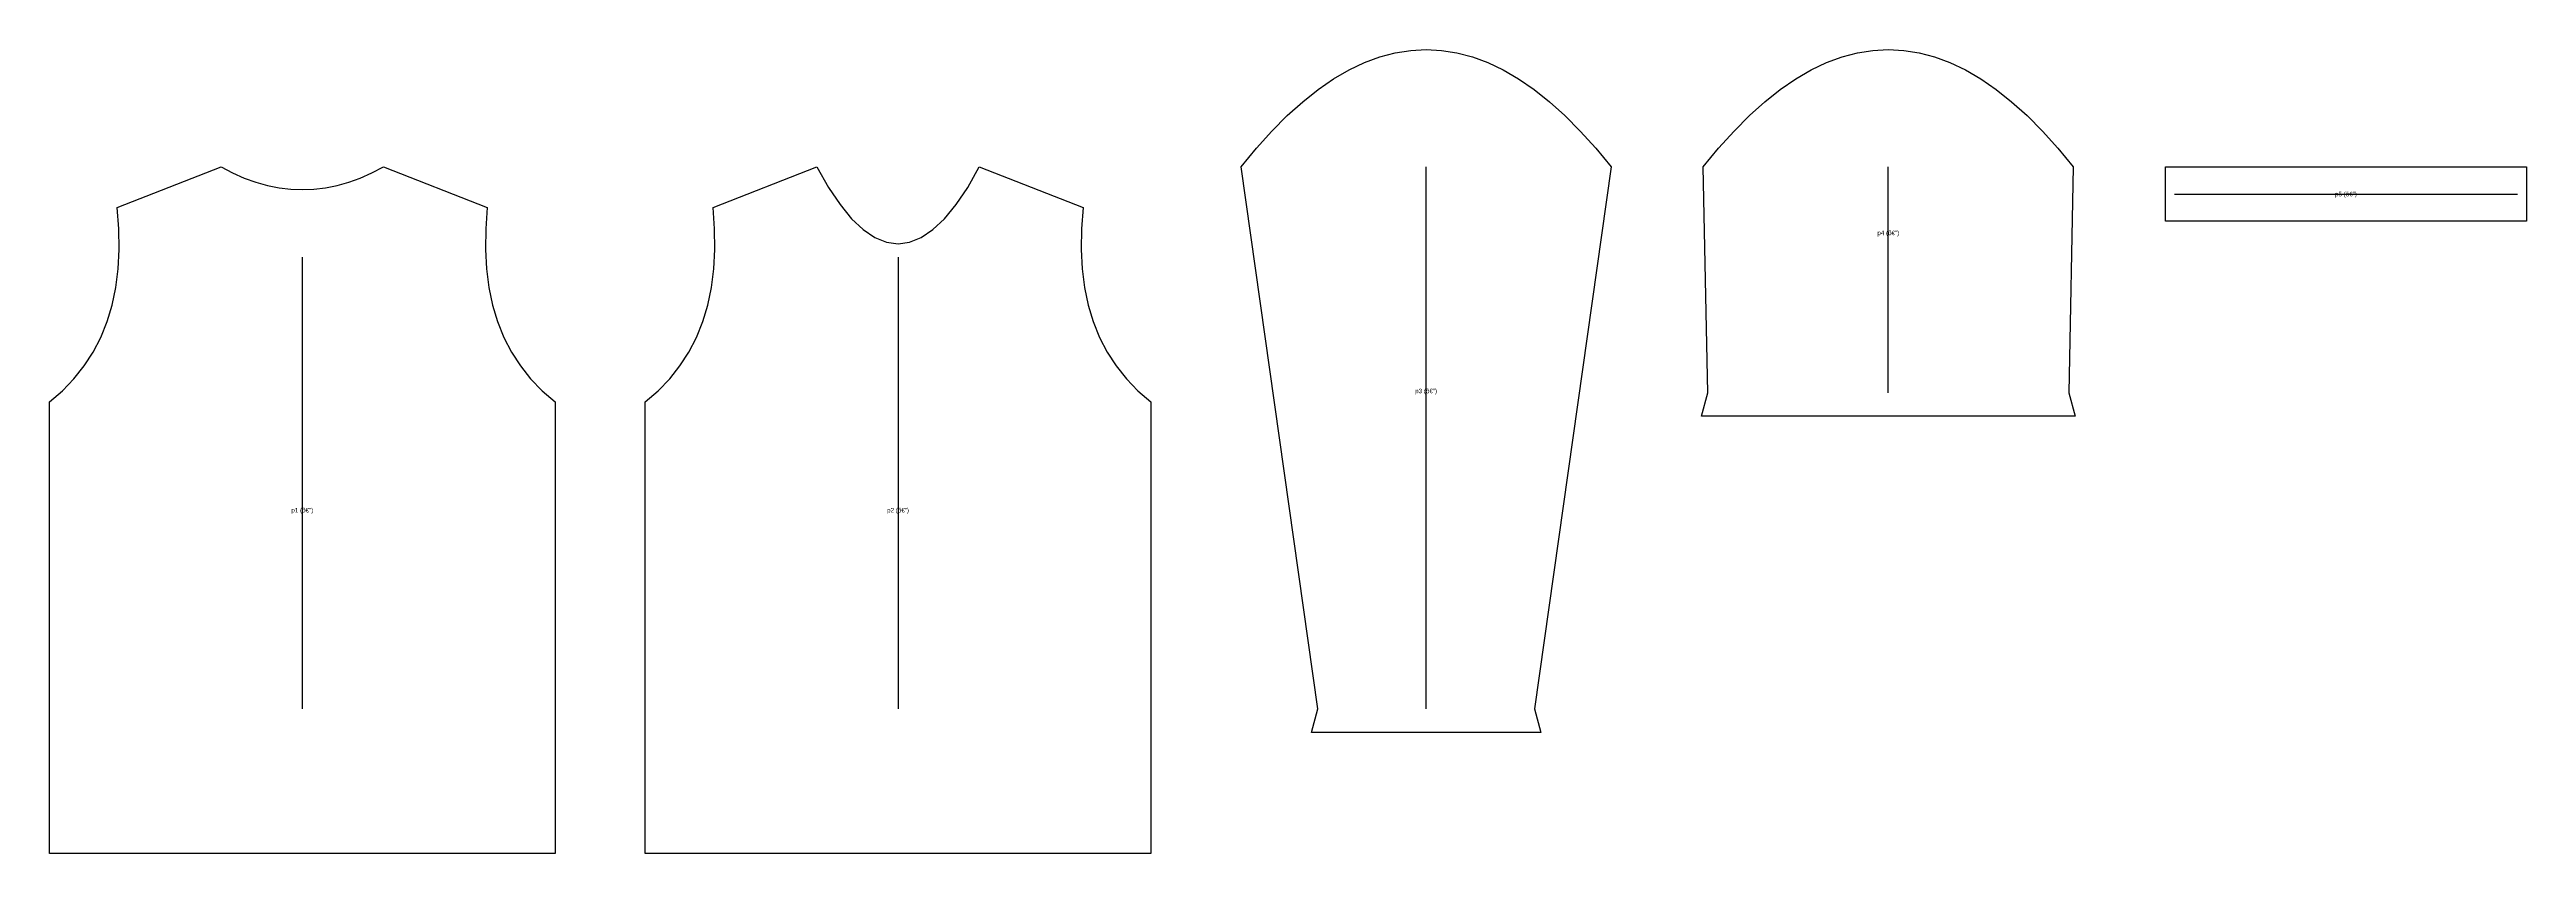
# Model space of a CAD drawing. Header units: millimetres. Extents: x 50 to 2794, y 0 to 890.
import ezdxf
from ezdxf.enums import TextEntityAlignment as Align

# ---------------------------------------------------------------- set-up
doc = ezdxf.new("R2010")
doc.units = ezdxf.units.MM
for name, color, linetype in [('CONTORNO', 7, 'CONTINUOUS'), ('FIO', 1, 'CONTINUOUS'), ('TEXTO', 7, 'CONTINUOUS')]:
    doc.layers.add(name, color=color, linetype=linetype)

msp = doc.modelspace()

# ---------------------------------------------------------------- linework, layer by layer
at = {"layer": 'CONTORNO'}
for points in [[(1370, 760), (1387.0833, 780.7639), (1404.1667, 799.7222), (1421.25, 816.875), (1438.3333, 832.2222), (1455.4167, 845.7639), (1472.5, 857.5), (1489.5833, 867.4306), (1506.6667, 875.5556), (1523.75, 881.875), (1540.8333, 886.3889), (1557.9167, 889.0972), (1575, 890), (1592.0833, 889.0972), (1609.1667, 886.3889), (1626.25, 881.875), (1643.3333, 875.5556), (1660.4167, 867.4306), (1677.5, 857.5), (1694.5833, 845.7639), (1711.6667, 832.2222), (1728.75, 816.875), (1745.8333, 799.7222), (1762.9167, 780.7639), (1780, 760), (1695, 160), (1702, 134), (1448, 134), (1455, 160)], [(1882, 760), (1899.0833, 780.7639), (1916.1667, 799.7222), (1933.25, 816.875), (1950.3333, 832.2222), (1967.4167, 845.7639), (1984.5, 857.5), (2001.5833, 867.4306), (2018.6667, 875.5556), (2035.75, 881.875), (2052.8333, 886.3889), (2069.9167, 889.0972), (2087, 890), (2104.0833, 889.0972), (2121.1667, 886.3889), (2138.25, 881.875), (2155.3333, 875.5556), (2172.4167, 867.4306), (2189.5, 857.5), (2206.5833, 845.7639), (2223.6667, 832.2222), (2240.75, 816.875), (2257.8333, 799.7222), (2274.9167, 780.7639), (2292, 760), (2287, 510), (2294, 484), (1880, 484), (1887, 510)], [(240, 760), (252.8571, 753.3673), (265.7143, 747.7551), (278.5714, 743.1633), (291.4286, 739.5918), (304.2857, 737.0408), (317.1429, 735.5102), (330, 735), (342.8571, 735.5102), (355.7143, 737.0408), (368.5714, 739.5918), (381.4286, 743.1633), (394.2857, 747.7551), (407.1429, 753.3673), (420, 760), (535, 715), (533.2292, 691.3542), (532.9167, 668.75), (534.0625, 647.1875), (536.6667, 626.6667), (540.7292, 607.1875), (546.25, 588.75), (553.2292, 571.3542), (561.6667, 555), (571.5625, 539.6875), (582.9167, 525.4167), (595.7292, 512.1875), (610, 500), (610, 0), (50, 0), (50, 500), (64.2708, 512.1875), (77.0833, 525.4167), (88.4375, 539.6875), (98.3333, 555), (106.7708, 571.3542), (113.75, 588.75), (119.2708, 607.1875), (123.3333, 626.6667), (125.9375, 647.1875), (127.0833, 668.75), (126.7708, 691.3542), (125, 715)], [(900, 760), (912.8571, 737.449), (925.7143, 718.3673), (938.5714, 702.7551), (951.4286, 690.6122), (964.2857, 681.9388), (977.1429, 676.7347), (990, 675), (1002.8571, 676.7347), (1015.7143, 681.9388), (1028.5714, 690.6122), (1041.4286, 702.7551), (1054.2857, 718.3673), (1067.1429, 737.449), (1080, 760), (1195, 715), (1193.2292, 691.3542), (1192.9167, 668.75), (1194.0625, 647.1875), (1196.6667, 626.6667), (1200.7292, 607.1875), (1206.25, 588.75), (1213.2292, 571.3542), (1221.6667, 555), (1231.5625, 539.6875), (1242.9167, 525.4167), (1255.7292, 512.1875), (1270, 500), (1270, 0), (710, 0), (710, 500), (724.2708, 512.1875), (737.0833, 525.4167), (748.4375, 539.6875), (758.3333, 555), (766.7708, 571.3542), (773.75, 588.75), (779.2708, 607.1875), (783.3333, 626.6667), (785.9375, 647.1875), (787.0833, 668.75), (786.7708, 691.3542), (785, 715)], [(2394, 760), (2794, 760), (2794, 700), (2394, 700)]]:
    msp.add_lwpolyline(points, close=True, dxfattribs=at)
at = {"layer": 'FIO'}
for p, q in [((1575, 160), (1575, 760)), ((2087, 510), (2087, 760)), ((2404, 730), (2784, 730)), ((330, 660), (330, 160)), ((990, 660), (990, 160))]:
    msp.add_line(p, q, dxfattribs=at)

# ---------------------------------------------------------------- texts
at = {"layer": 'TEXTO'}
for s, p in [('p5 (â€”)', (2594, 730)), ('p4 (â€”)', (2087, 687)), ('p3 (â€”)', (1575, 512)), ('p1 (â€”)', (330, 380)), ('p2 (â€”)', (990, 380))]:
    msp.add_text(s, height=5, dxfattribs=at).set_placement(p, align=Align.MIDDLE_CENTER)

doc.saveas('drawing.dxf')
